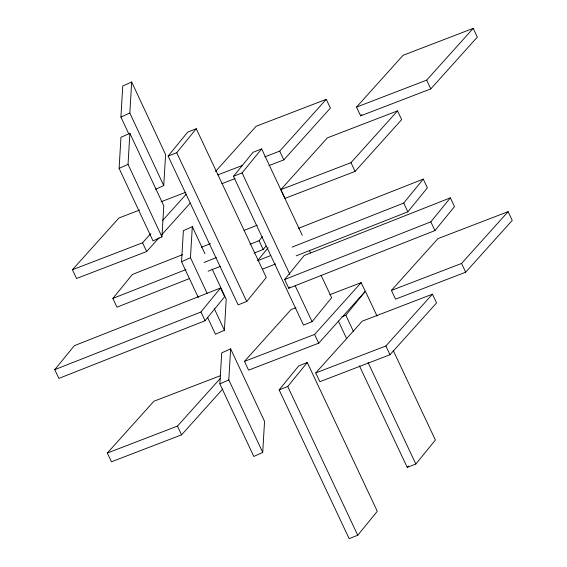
<?xml version="1.0" encoding="UTF-8"?>
<svg xmlns="http://www.w3.org/2000/svg" width="567" height="567" viewBox="0 0 567 567"><rect width="100%" height="100%" fill="white"/><g stroke="black" fill="none" stroke-linecap="round" stroke-linejoin="round"><path stroke-width="0.85" d="M128.737 133.798L120.913 117.057L122.748 86.007L131.672 81.995L165.585 154.529L163.743 185.586L155.564 189.265M119.113 168.371L120.955 137.32L129.878 133.309L163.785 205.842L161.949 236.893L153.026 240.904L119.113 168.371L128.036 164.359L129.878 133.309M163.743 185.586L129.836 113.046L131.672 81.995M198.315 297.597L181.546 261.727L183.389 230.677L192.312 226.658L204.978 253.761M207.238 293.578L190.469 257.716L192.312 226.658M219.876 383.909L221.718 352.858L230.641 348.847L264.548 421.38L262.712 452.431L253.789 456.449L219.876 383.909L228.799 379.897L230.641 348.847M207.635 317.52L215.46 334.261L224.383 330.249L226.219 299.199L212.058 268.907M168.13 156.102L187.677 132.125L196.274 128.737L266.284 277.504L246.737 301.481L238.14 304.876L168.13 156.102L176.727 152.707L196.274 128.737M54.765 369.656L74.32 345.679L220.513 288.008L224.631 296.754L205.077 320.731L58.883 378.402L54.765 369.656L200.966 311.985L220.513 288.008M189.25 278.652L116.979 307.165L112.861 298.412L132.409 274.442L182.51 254.675M321.092 275.307L331.631 297.703L312.084 321.673L303.487 325.068L233.476 176.294L253.031 152.317L261.628 148.93L302.275 235.312M233.476 176.294L242.074 172.9L261.628 148.93M250.019 244.306L259.055 240.741L262.408 236.63M254.136 253.052L263.173 249.494L265.966 246.064M257.524 260.742L268.134 247.729M284.627 279.51L304.174 255.533L450.368 197.862L454.486 206.608L434.939 230.585L288.745 288.256L284.627 279.51L430.821 221.839L450.368 197.862M288.745 288.256L289.857 286.888M292.019 247.134L403.718 203.071L423.266 179.101L427.383 187.847L407.836 211.817L296.13 255.88M279.141 389.876L298.689 365.906L307.286 362.511L377.289 511.285L357.742 535.262L349.144 538.65L279.141 389.876L287.738 386.488L307.286 362.511M341.922 316.79L345.827 315.245L365.375 291.275L377.048 316.067M359.435 365.828L407.234 467.414L408.353 466.039M407.234 467.414L415.831 464.019L435.385 440.049L393.229 350.463M159.051 237.764L146.676 251.528L76.538 278.489L72.42 269.743L118.978 217.948L139.61 210.017M72.42 269.743L142.558 242.782L150.808 233.604M162.601 220.492L186.174 194.268M215.46 171.525L256.128 126.285L326.266 99.331L330.384 108.077L283.819 159.873L268.971 165.578M161.999 234.483L190.292 203.014M264.853 156.832L279.708 151.12L326.266 99.331M280.835 189.633L327.4 137.838L397.538 110.884L401.656 119.63L355.091 171.418L284.953 198.379L280.835 189.633L350.98 162.672L397.538 110.884M356.523 107.099L403.08 55.311L473.218 28.35L477.336 37.096L430.778 88.891L360.64 115.852L356.523 107.099L426.66 80.145L473.218 28.35M360.64 115.852L361.817 114.541M222.831 388.948L181.575 434.839L111.43 461.793L107.319 453.047L153.877 401.259L220.712 375.567M107.319 453.047L177.457 426.086L220.478 378.232M329.803 294.691L361.158 282.635L365.276 291.388L318.718 343.177L248.58 370.138L244.462 361.385L291.02 309.596L295.974 307.69M244.462 361.385L314.6 334.431L361.158 282.635M315.734 372.937L362.292 321.149L432.43 294.188L436.547 302.934L389.99 354.729L319.852 381.69L315.734 372.937L385.872 345.983L432.43 294.188M391.414 290.41L437.979 238.615L508.117 211.654L512.235 220.407L465.67 272.195L395.532 299.156L391.414 290.41L461.559 263.449L508.117 211.654M120.913 117.057L129.836 113.046M181.546 261.727L190.469 257.716M201.398 247.226L210.435 243.661M244.108 230.379L257.248 225.191M112.861 298.412L185.955 269.58M204.028 262.45L216.346 257.588M298.426 228.345L423.266 179.101M208.146 271.196L220.464 266.341M258.339 260.416L270.665 255.561M262.457 269.169L275.597 263.981M217.82 174.905L242.57 165.394M161.063 201.774L185.82 192.256M221.931 183.658L235.135 178.584M426.66 80.145L430.778 88.891M461.559 263.449L465.67 272.195M430.821 221.839L434.939 230.585M403.718 203.071L407.836 211.817M350.98 162.672L355.091 171.418M385.872 345.983L389.99 354.729M279.708 151.12L283.819 159.873M345.827 315.245L353.354 331.248M368.033 362.441L415.831 464.019M309.426 250.508L310.553 252.91M338.357 321.035L346.643 338.634M242.074 172.9L289.879 274.485M295.145 285.683L312.084 321.673M314.6 334.431L318.718 343.177M259.055 240.741L263.173 249.494M287.738 386.488L357.742 535.262M176.727 152.707L246.737 301.481M200.966 311.985L205.077 320.731M142.558 242.782L146.676 251.528M177.457 426.086L181.575 434.839M214.319 308.724L224.383 330.249M128.036 164.359L161.949 236.893M228.799 379.897L262.712 452.431"/></g></svg>
